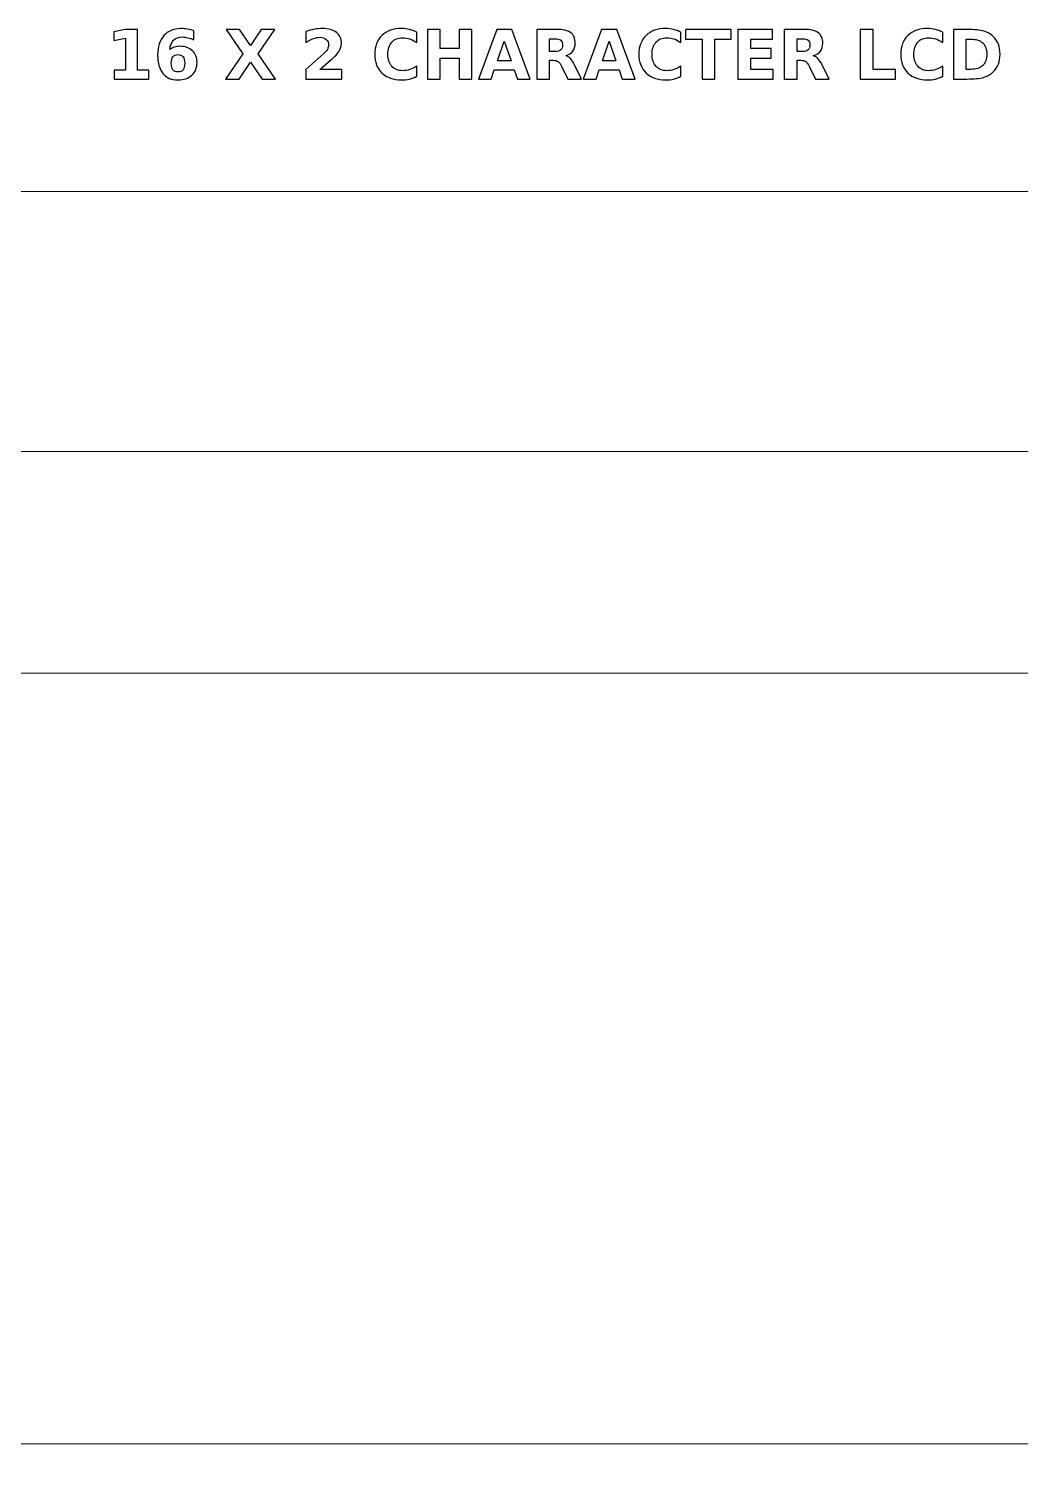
# Model space of a CAD drawing. Header units: centimetres. Extents: x -14.5 to -6.5, y -17.23 to -12.71.
# Drawn here: x -12.44 to -10.379, y -15.676 to -12.712 of the extents above; entities that cross this region are included whole.
import ezdxf

# ---------------------------------------------------------------- set-up
doc = ezdxf.new("R2010")
doc.units = ezdxf.units.CM
doc.header["$MEASUREMENT"] = 0
doc.layers.add('Layer 1', color=7, linetype='Continuous')

msp = doc.modelspace()

# ---------------------------------------------------------------- linework, layer by layer
at = {"layer": 'Layer 1', "color": 250}
for points, knots in [([(-12.26189, -12.7984), (-12.26189, -12.7984), (-12.23846, -12.7984), (-12.23846, -12.7984), (-12.23846, -12.7984), (-12.23846, -12.7984), (-12.23846, -12.73191), (-12.23846, -12.73191), (-12.23846, -12.73191), (-12.23846, -12.73191), (-12.2625, -12.73688), (-12.2625, -12.73688), (-12.2625, -12.73688), (-12.2625, -12.73688), (-12.2625, -12.71881), (-12.2625, -12.71881), (-12.2625, -12.71881), (-12.2625, -12.71881), (-12.2386, -12.71385), (-12.2386, -12.71385), (-12.2386, -12.71385), (-12.2386, -12.71385), (-12.21339, -12.71385), (-12.21339, -12.71385), (-12.21339, -12.71385), (-12.21339, -12.71385), (-12.21339, -12.7984), (-12.21339, -12.7984), (-12.21339, -12.7984), (-12.21339, -12.7984), (-12.18997, -12.7984), (-12.18997, -12.7984), (-12.18997, -12.7984), (-12.18997, -12.7984), (-12.18997, -12.81672), (-12.18997, -12.81672), (-12.18997, -12.81672), (-12.18997, -12.81672), (-12.26189, -12.81672), (-12.26189, -12.81672), (-12.26189, -12.81672), (-12.26189, -12.81672), (-12.26189, -12.7984), (-12.26189, -12.7984)], [0, 0, 0, 0, 0.0909091, 0.0909091, 0.0909091, 0.0909091, 0.1818182, 0.1818182, 0.1818182, 0.1818182, 0.2727273, 0.2727273, 0.2727273, 0.2727273, 0.3636364, 0.3636364, 0.3636364, 0.3636364, 0.4545455, 0.4545455, 0.4545455, 0.4545455, 0.5454545, 0.5454545, 0.5454545, 0.5454545, 0.6363636, 0.6363636, 0.6363636, 0.6363636, 0.7272727, 0.7272727, 0.7272727, 0.7272727, 0.8181818, 0.8181818, 0.8181818, 0.8181818, 0.9090909, 0.9090909, 0.9090909, 0.9090909, 1, 1, 1, 1]), ([(-12.09639, -12.71653), (-12.09639, -12.71653), (-12.09639, -12.73556), (-12.09639, -12.73556), (-12.09639, -12.73556), (-12.10076, -12.73349), (-12.10485, -12.73196), (-12.10871, -12.73097), (-12.10871, -12.73097), (-12.11257, -12.72998), (-12.11635, -12.72949), (-12.12002, -12.72949), (-12.12002, -12.72949), (-12.12793, -12.72949), (-12.13406, -12.73168), (-12.13848, -12.73608), (-12.13848, -12.73608), (-12.14288, -12.74045), (-12.14547, -12.74696), (-12.1462, -12.7556), (-12.1462, -12.7556), (-12.14317, -12.75336), (-12.13987, -12.75167), (-12.13634, -12.75054), (-12.13634, -12.75054), (-12.13282, -12.74941), (-12.12896, -12.74885), (-12.12477, -12.74885), (-12.12477, -12.74885), (-12.11426, -12.74885), (-12.10577, -12.75193), (-12.09933, -12.75809), (-12.09933, -12.75809), (-12.09286, -12.76423), (-12.08964, -12.77229), (-12.08964, -12.78227), (-12.08964, -12.78227), (-12.08964, -12.7933), (-12.09324, -12.80212), (-12.10046, -12.80877), (-12.10046, -12.80877), (-12.10765, -12.8154), (-12.11734, -12.81872), (-12.12945, -12.81872), (-12.12945, -12.81872), (-12.14281, -12.81872), (-12.15316, -12.8142), (-12.1605, -12.80517), (-12.1605, -12.80517), (-12.16781, -12.79616), (-12.17148, -12.78335), (-12.17148, -12.76677), (-12.17148, -12.76677), (-12.17148, -12.74979), (-12.1672, -12.73643), (-12.15864, -12.72672), (-12.15864, -12.72672), (-12.15006, -12.717), (-12.13832, -12.71213), (-12.12339, -12.71213), (-12.12339, -12.71213), (-12.11866, -12.71213), (-12.11407, -12.71251), (-12.1096, -12.71324), (-12.1096, -12.71324), (-12.10516, -12.71397), (-12.10076, -12.71507), (-12.09639, -12.71653)], [0, 0, 0, 0, 0.0588235, 0.0588235, 0.0588235, 0.0588235, 0.1176471, 0.1176471, 0.1176471, 0.1176471, 0.1764706, 0.1764706, 0.1764706, 0.1764706, 0.2352941, 0.2352941, 0.2352941, 0.2352941, 0.2941176, 0.2941176, 0.2941176, 0.2941176, 0.3529412, 0.3529412, 0.3529412, 0.3529412, 0.4117647, 0.4117647, 0.4117647, 0.4117647, 0.4705882, 0.4705882, 0.4705882, 0.4705882, 0.5294118, 0.5294118, 0.5294118, 0.5294118, 0.5882353, 0.5882353, 0.5882353, 0.5882353, 0.6470588, 0.6470588, 0.6470588, 0.6470588, 0.7058824, 0.7058824, 0.7058824, 0.7058824, 0.7647059, 0.7647059, 0.7647059, 0.7647059, 0.8235294, 0.8235294, 0.8235294, 0.8235294, 0.8823529, 0.8823529, 0.8823529, 0.8823529, 0.9411765, 0.9411765, 0.9411765, 0.9411765, 1, 1, 1, 1]), ([(-11.96264, -12.76423), (-11.96264, -12.76423), (-11.92694, -12.81672), (-11.92694, -12.81672), (-11.92694, -12.81672), (-11.92694, -12.81672), (-11.95457, -12.81672), (-11.95457, -12.81672), (-11.95457, -12.81672), (-11.95457, -12.81672), (-11.97861, -12.78158), (-11.97861, -12.78158), (-11.97861, -12.78158), (-11.97861, -12.78158), (-12.00245, -12.81672), (-12.00245, -12.81672), (-12.00245, -12.81672), (-12.00245, -12.81672), (-12.03023, -12.81672), (-12.03023, -12.81672), (-12.03023, -12.81672), (-12.03023, -12.81672), (-11.99453, -12.76423), (-11.99453, -12.76423), (-11.99453, -12.76423), (-11.99453, -12.76423), (-12.02884, -12.71385), (-12.02884, -12.71385), (-12.02884, -12.71385), (-12.02884, -12.71385), (-12.00114, -12.71385), (-12.00114, -12.71385), (-12.00114, -12.71385), (-12.00114, -12.71385), (-11.97861, -12.74699), (-11.97861, -12.74699), (-11.97861, -12.74699), (-11.97861, -12.74699), (-11.95615, -12.71385), (-11.95615, -12.71385), (-11.95615, -12.71385), (-11.95615, -12.71385), (-11.92832, -12.71385), (-11.92832, -12.71385), (-11.92832, -12.71385), (-11.92832, -12.71385), (-11.96264, -12.76423), (-11.96264, -12.76423)], [0, 0, 0, 0, 0.0833333, 0.0833333, 0.0833333, 0.0833333, 0.1666667, 0.1666667, 0.1666667, 0.1666667, 0.25, 0.25, 0.25, 0.25, 0.3333333, 0.3333333, 0.3333333, 0.3333333, 0.4166667, 0.4166667, 0.4166667, 0.4166667, 0.5, 0.5, 0.5, 0.5, 0.5833333, 0.5833333, 0.5833333, 0.5833333, 0.6666667, 0.6666667, 0.6666667, 0.6666667, 0.75, 0.75, 0.75, 0.75, 0.8333333, 0.8333333, 0.8333333, 0.8333333, 0.9166667, 0.9166667, 0.9166667, 0.9166667, 1, 1, 1, 1]), ([(-11.83432, -12.79722), (-11.83432, -12.79722), (-11.78904, -12.79722), (-11.78904, -12.79722), (-11.78904, -12.79722), (-11.78904, -12.79722), (-11.78904, -12.81672), (-11.78904, -12.81672), (-11.78904, -12.81672), (-11.78904, -12.81672), (-11.86381, -12.81672), (-11.86381, -12.81672), (-11.86381, -12.81672), (-11.86381, -12.81672), (-11.86381, -12.79722), (-11.86381, -12.79722), (-11.86381, -12.79722), (-11.86381, -12.79722), (-11.82625, -12.76409), (-11.82625, -12.76409), (-11.82625, -12.76409), (-11.82289, -12.76105), (-11.82042, -12.75809), (-11.81882, -12.7552), (-11.81882, -12.7552), (-11.8172, -12.7523), (-11.8164, -12.74929), (-11.8164, -12.74616), (-11.8164, -12.74616), (-11.8164, -12.74134), (-11.81802, -12.73746), (-11.82126, -12.73452), (-11.82126, -12.73452), (-11.82449, -12.73158), (-11.82879, -12.73013), (-11.83418, -12.73013), (-11.83418, -12.73013), (-11.83831, -12.73013), (-11.84283, -12.73102), (-11.84775, -12.73278), (-11.84775, -12.73278), (-11.85266, -12.73455), (-11.85793, -12.73718), (-11.86353, -12.74066), (-11.86353, -12.74066), (-11.86353, -12.74066), (-11.86353, -12.71806), (-11.86353, -12.71806), (-11.86353, -12.71806), (-11.85755, -12.71609), (-11.85165, -12.71458), (-11.84582, -12.71355), (-11.84582, -12.71355), (-11.83998, -12.71251), (-11.83427, -12.71199), (-11.82865, -12.71199), (-11.82865, -12.71199), (-11.81635, -12.71199), (-11.80678, -12.7147), (-11.79996, -12.72013), (-11.79996, -12.72013), (-11.79314, -12.72554), (-11.78973, -12.73309), (-11.78973, -12.7428), (-11.78973, -12.7428), (-11.78973, -12.7484), (-11.79118, -12.75362), (-11.79408, -12.75847), (-11.79408, -12.75847), (-11.79697, -12.76331), (-11.80306, -12.7698), (-11.81233, -12.77794), (-11.81233, -12.77794), (-11.81233, -12.77794), (-11.83432, -12.79722), (-11.83432, -12.79722)], [0, 0, 0, 0, 0.0526316, 0.0526316, 0.0526316, 0.0526316, 0.1052632, 0.1052632, 0.1052632, 0.1052632, 0.1578947, 0.1578947, 0.1578947, 0.1578947, 0.2105263, 0.2105263, 0.2105263, 0.2105263, 0.2631579, 0.2631579, 0.2631579, 0.2631579, 0.3157895, 0.3157895, 0.3157895, 0.3157895, 0.3684211, 0.3684211, 0.3684211, 0.3684211, 0.4210526, 0.4210526, 0.4210526, 0.4210526, 0.4736842, 0.4736842, 0.4736842, 0.4736842, 0.5263158, 0.5263158, 0.5263158, 0.5263158, 0.5789474, 0.5789474, 0.5789474, 0.5789474, 0.6315789, 0.6315789, 0.6315789, 0.6315789, 0.6842105, 0.6842105, 0.6842105, 0.6842105, 0.7368421, 0.7368421, 0.7368421, 0.7368421, 0.7894737, 0.7894737, 0.7894737, 0.7894737, 0.8421053, 0.8421053, 0.8421053, 0.8421053, 0.8947368, 0.8947368, 0.8947368, 0.8947368, 0.9473684, 0.9473684, 0.9473684, 0.9473684, 1, 1, 1, 1]), ([(-11.63312, -12.81108), (-11.63798, -12.81359), (-11.64306, -12.8155), (-11.64836, -12.81679), (-11.64836, -12.81679), (-11.65362, -12.81808), (-11.65915, -12.81872), (-11.66489, -12.81872), (-11.66489, -12.81872), (-11.68201, -12.81872), (-11.69558, -12.81392), (-11.7056, -12.80435), (-11.7056, -12.80435), (-11.71562, -12.79478), (-11.72063, -12.7818), (-11.72063, -12.76538), (-11.72063, -12.76538), (-11.72063, -12.74894), (-11.71562, -12.73593), (-11.7056, -12.72636), (-11.7056, -12.72636), (-11.69558, -12.71679), (-11.68201, -12.71199), (-11.66489, -12.71199), (-11.66489, -12.71199), (-11.65915, -12.71199), (-11.65362, -12.71263), (-11.64836, -12.71392), (-11.64836, -12.71392), (-11.64306, -12.71521), (-11.63798, -12.71712), (-11.63312, -12.71964), (-11.63312, -12.71964), (-11.63312, -12.71964), (-11.63312, -12.74092), (-11.63312, -12.74092), (-11.63312, -12.74092), (-11.63803, -12.73756), (-11.64288, -12.73511), (-11.64765, -12.73356), (-11.64765, -12.73356), (-11.65242, -12.73198), (-11.65746, -12.73121), (-11.66275, -12.73121), (-11.66275, -12.73121), (-11.6722, -12.73121), (-11.67966, -12.73424), (-11.68507, -12.74031), (-11.68507, -12.74031), (-11.6905, -12.74638), (-11.69321, -12.75473), (-11.69321, -12.76538), (-11.69321, -12.76538), (-11.69321, -12.77601), (-11.6905, -12.78434), (-11.68507, -12.7904), (-11.68507, -12.7904), (-11.67966, -12.79647), (-11.6722, -12.7995), (-11.66275, -12.7995), (-11.66275, -12.7995), (-11.65746, -12.7995), (-11.65242, -12.79873), (-11.64765, -12.79715), (-11.64765, -12.79715), (-11.64288, -12.7956), (-11.63803, -12.79315), (-11.63312, -12.78979), (-11.63312, -12.78979), (-11.63312, -12.78979), (-11.63312, -12.81108), (-11.63312, -12.81108)], [0, 0, 0, 0, 0.0555556, 0.0555556, 0.0555556, 0.0555556, 0.1111111, 0.1111111, 0.1111111, 0.1111111, 0.1666667, 0.1666667, 0.1666667, 0.1666667, 0.2222222, 0.2222222, 0.2222222, 0.2222222, 0.2777778, 0.2777778, 0.2777778, 0.2777778, 0.3333333, 0.3333333, 0.3333333, 0.3333333, 0.3888889, 0.3888889, 0.3888889, 0.3888889, 0.4444444, 0.4444444, 0.4444444, 0.4444444, 0.5, 0.5, 0.5, 0.5, 0.5555556, 0.5555556, 0.5555556, 0.5555556, 0.6111111, 0.6111111, 0.6111111, 0.6111111, 0.6666667, 0.6666667, 0.6666667, 0.6666667, 0.7222222, 0.7222222, 0.7222222, 0.7222222, 0.7777778, 0.7777778, 0.7777778, 0.7777778, 0.8333333, 0.8333333, 0.8333333, 0.8333333, 0.8888889, 0.8888889, 0.8888889, 0.8888889, 0.9444444, 0.9444444, 0.9444444, 0.9444444, 1, 1, 1, 1]), ([(-11.61115, -12.71385), (-11.61115, -12.71385), (-11.58462, -12.71385), (-11.58462, -12.71385), (-11.58462, -12.71385), (-11.58462, -12.71385), (-11.58462, -12.75306), (-11.58462, -12.75306), (-11.58462, -12.75306), (-11.58462, -12.75306), (-11.54549, -12.75306), (-11.54549, -12.75306), (-11.54549, -12.75306), (-11.54549, -12.75306), (-11.54549, -12.71385), (-11.54549, -12.71385), (-11.54549, -12.71385), (-11.54549, -12.71385), (-11.51896, -12.71385), (-11.51896, -12.71385), (-11.51896, -12.71385), (-11.51896, -12.71385), (-11.51896, -12.81672), (-11.51896, -12.81672), (-11.51896, -12.81672), (-11.51896, -12.81672), (-11.54549, -12.81672), (-11.54549, -12.81672), (-11.54549, -12.81672), (-11.54549, -12.81672), (-11.54549, -12.77312), (-11.54549, -12.77312), (-11.54549, -12.77312), (-11.54549, -12.77312), (-11.58462, -12.77312), (-11.58462, -12.77312), (-11.58462, -12.77312), (-11.58462, -12.77312), (-11.58462, -12.81672), (-11.58462, -12.81672), (-11.58462, -12.81672), (-11.58462, -12.81672), (-11.61115, -12.81672), (-11.61115, -12.81672), (-11.61115, -12.81672), (-11.61115, -12.81672), (-11.61115, -12.71385), (-11.61115, -12.71385)], [0, 0, 0, 0, 0.0833333, 0.0833333, 0.0833333, 0.0833333, 0.1666667, 0.1666667, 0.1666667, 0.1666667, 0.25, 0.25, 0.25, 0.25, 0.3333333, 0.3333333, 0.3333333, 0.3333333, 0.4166667, 0.4166667, 0.4166667, 0.4166667, 0.5, 0.5, 0.5, 0.5, 0.5833333, 0.5833333, 0.5833333, 0.5833333, 0.6666667, 0.6666667, 0.6666667, 0.6666667, 0.75, 0.75, 0.75, 0.75, 0.8333333, 0.8333333, 0.8333333, 0.8333333, 0.9166667, 0.9166667, 0.9166667, 0.9166667, 1, 1, 1, 1]), ([(-11.43064, -12.798), (-11.43064, -12.798), (-11.47213, -12.798), (-11.47213, -12.798), (-11.47213, -12.798), (-11.47213, -12.798), (-11.47867, -12.81672), (-11.47867, -12.81672), (-11.47867, -12.81672), (-11.47867, -12.81672), (-11.50534, -12.81672), (-11.50534, -12.81672), (-11.50534, -12.81672), (-11.50534, -12.81672), (-11.46724, -12.71385), (-11.46724, -12.71385), (-11.46724, -12.71385), (-11.46724, -12.71385), (-11.43561, -12.71385), (-11.43561, -12.71385), (-11.43561, -12.71385), (-11.43561, -12.71385), (-11.39751, -12.81672), (-11.39751, -12.81672), (-11.39751, -12.81672), (-11.39751, -12.81672), (-11.42418, -12.81672), (-11.42418, -12.81672), (-11.42418, -12.81672), (-11.42418, -12.81672), (-11.43064, -12.798), (-11.43064, -12.798)], [0, 0, 0, 0, 0.125, 0.125, 0.125, 0.125, 0.25, 0.25, 0.25, 0.25, 0.375, 0.375, 0.375, 0.375, 0.5, 0.5, 0.5, 0.5, 0.625, 0.625, 0.625, 0.625, 0.75, 0.75, 0.75, 0.75, 0.875, 0.875, 0.875, 0.875, 1, 1, 1, 1]), ([(-11.35731, -12.7778), (-11.35731, -12.7778), (-11.35731, -12.81672), (-11.35731, -12.81672), (-11.35731, -12.81672), (-11.35731, -12.81672), (-11.38384, -12.81672), (-11.38384, -12.81672), (-11.38384, -12.81672), (-11.38384, -12.81672), (-11.38384, -12.71385), (-11.38384, -12.71385), (-11.38384, -12.71385), (-11.38384, -12.71385), (-11.34332, -12.71385), (-11.34332, -12.71385), (-11.34332, -12.71385), (-11.32977, -12.71385), (-11.31982, -12.71613), (-11.31352, -12.72067), (-11.31352, -12.72067), (-11.3072, -12.72521), (-11.30404, -12.73241), (-11.30404, -12.74224), (-11.30404, -12.74224), (-11.30404, -12.74903), (-11.30569, -12.75463), (-11.30896, -12.75898), (-11.30896, -12.75898), (-11.31225, -12.76336), (-11.31721, -12.76658), (-11.32382, -12.76863), (-11.32382, -12.76863), (-11.3202, -12.76947), (-11.31693, -12.77133), (-11.31406, -12.77425), (-11.31406, -12.77425), (-11.31119, -12.77716), (-11.3083, -12.78158), (-11.30536, -12.78751), (-11.30536, -12.78751), (-11.30536, -12.78751), (-11.29094, -12.81672), (-11.29094, -12.81672), (-11.29094, -12.81672), (-11.29094, -12.81672), (-11.31921, -12.81672), (-11.31921, -12.81672), (-11.31921, -12.81672), (-11.31921, -12.81672), (-11.33175, -12.79116), (-11.33175, -12.79116), (-11.33175, -12.79116), (-11.33426, -12.78603), (-11.33683, -12.7825), (-11.33944, -12.78062), (-11.33944, -12.78062), (-11.34203, -12.77874), (-11.34548, -12.7778), (-11.34981, -12.7778), (-11.34981, -12.7778), (-11.34981, -12.7778), (-11.35731, -12.7778), (-11.35731, -12.7778)], [0, 0, 0, 0, 0.0625, 0.0625, 0.0625, 0.0625, 0.125, 0.125, 0.125, 0.125, 0.1875, 0.1875, 0.1875, 0.1875, 0.25, 0.25, 0.25, 0.25, 0.3125, 0.3125, 0.3125, 0.3125, 0.375, 0.375, 0.375, 0.375, 0.4375, 0.4375, 0.4375, 0.4375, 0.5, 0.5, 0.5, 0.5, 0.5625, 0.5625, 0.5625, 0.5625, 0.625, 0.625, 0.625, 0.625, 0.6875, 0.6875, 0.6875, 0.6875, 0.75, 0.75, 0.75, 0.75, 0.8125, 0.8125, 0.8125, 0.8125, 0.875, 0.875, 0.875, 0.875, 0.9375, 0.9375, 0.9375, 0.9375, 1, 1, 1, 1]), ([(-11.21277, -12.798), (-11.21277, -12.798), (-11.25426, -12.798), (-11.25426, -12.798), (-11.25426, -12.798), (-11.25426, -12.798), (-11.2608, -12.81672), (-11.2608, -12.81672), (-11.2608, -12.81672), (-11.2608, -12.81672), (-11.28747, -12.81672), (-11.28747, -12.81672), (-11.28747, -12.81672), (-11.28747, -12.81672), (-11.24937, -12.71385), (-11.24937, -12.71385), (-11.24937, -12.71385), (-11.24937, -12.71385), (-11.21774, -12.71385), (-11.21774, -12.71385), (-11.21774, -12.71385), (-11.21774, -12.71385), (-11.17964, -12.81672), (-11.17964, -12.81672), (-11.17964, -12.81672), (-11.17964, -12.81672), (-11.20631, -12.81672), (-11.20631, -12.81672), (-11.20631, -12.81672), (-11.20631, -12.81672), (-11.21277, -12.798), (-11.21277, -12.798)], [0, 0, 0, 0, 0.125, 0.125, 0.125, 0.125, 0.25, 0.25, 0.25, 0.25, 0.375, 0.375, 0.375, 0.375, 0.5, 0.5, 0.5, 0.5, 0.625, 0.625, 0.625, 0.625, 0.75, 0.75, 0.75, 0.75, 0.875, 0.875, 0.875, 0.875, 1, 1, 1, 1]), ([(-11.08439, -12.81108), (-11.08925, -12.81359), (-11.09433, -12.8155), (-11.09963, -12.81679), (-11.09963, -12.81679), (-11.10489, -12.81808), (-11.11042, -12.81872), (-11.11616, -12.81872), (-11.11616, -12.81872), (-11.13328, -12.81872), (-11.14685, -12.81392), (-11.15687, -12.80435), (-11.15687, -12.80435), (-11.16689, -12.79478), (-11.1719, -12.7818), (-11.1719, -12.76538), (-11.1719, -12.76538), (-11.1719, -12.74894), (-11.16689, -12.73593), (-11.15687, -12.72636), (-11.15687, -12.72636), (-11.14685, -12.71679), (-11.13328, -12.71199), (-11.11616, -12.71199), (-11.11616, -12.71199), (-11.11042, -12.71199), (-11.10489, -12.71263), (-11.09963, -12.71392), (-11.09963, -12.71392), (-11.09433, -12.71521), (-11.08925, -12.71712), (-11.08439, -12.71964), (-11.08439, -12.71964), (-11.08439, -12.71964), (-11.08439, -12.74092), (-11.08439, -12.74092), (-11.08439, -12.74092), (-11.0893, -12.73756), (-11.09415, -12.73511), (-11.09892, -12.73356), (-11.09892, -12.73356), (-11.10369, -12.73198), (-11.10873, -12.73121), (-11.11402, -12.73121), (-11.11402, -12.73121), (-11.12347, -12.73121), (-11.13093, -12.73424), (-11.13634, -12.74031), (-11.13634, -12.74031), (-11.14177, -12.74638), (-11.14448, -12.75473), (-11.14448, -12.76538), (-11.14448, -12.76538), (-11.14448, -12.77601), (-11.14177, -12.78434), (-11.13634, -12.7904), (-11.13634, -12.7904), (-11.13093, -12.79647), (-11.12347, -12.7995), (-11.11402, -12.7995), (-11.11402, -12.7995), (-11.10873, -12.7995), (-11.10369, -12.79873), (-11.09892, -12.79715), (-11.09892, -12.79715), (-11.09415, -12.7956), (-11.0893, -12.79315), (-11.08439, -12.78979), (-11.08439, -12.78979), (-11.08439, -12.78979), (-11.08439, -12.81108), (-11.08439, -12.81108)], [0, 0, 0, 0, 0.0555556, 0.0555556, 0.0555556, 0.0555556, 0.1111111, 0.1111111, 0.1111111, 0.1111111, 0.1666667, 0.1666667, 0.1666667, 0.1666667, 0.2222222, 0.2222222, 0.2222222, 0.2222222, 0.2777778, 0.2777778, 0.2777778, 0.2777778, 0.3333333, 0.3333333, 0.3333333, 0.3333333, 0.3888889, 0.3888889, 0.3888889, 0.3888889, 0.4444444, 0.4444444, 0.4444444, 0.4444444, 0.5, 0.5, 0.5, 0.5, 0.5555556, 0.5555556, 0.5555556, 0.5555556, 0.6111111, 0.6111111, 0.6111111, 0.6111111, 0.6666667, 0.6666667, 0.6666667, 0.6666667, 0.7222222, 0.7222222, 0.7222222, 0.7222222, 0.7777778, 0.7777778, 0.7777778, 0.7777778, 0.8333333, 0.8333333, 0.8333333, 0.8333333, 0.8888889, 0.8888889, 0.8888889, 0.8888889, 0.9444444, 0.9444444, 0.9444444, 0.9444444, 1, 1, 1, 1]), ([(-11.0747, -12.71385), (-11.0747, -12.71385), (-10.9799, -12.71385), (-10.9799, -12.71385), (-10.9799, -12.71385), (-10.9799, -12.71385), (-10.9799, -12.73391), (-10.9799, -12.73391), (-10.9799, -12.73391), (-10.9799, -12.73391), (-11.014, -12.73391), (-11.014, -12.73391), (-11.014, -12.73391), (-11.014, -12.73391), (-11.014, -12.81672), (-11.014, -12.81672), (-11.014, -12.81672), (-11.014, -12.81672), (-11.04053, -12.81672), (-11.04053, -12.81672), (-11.04053, -12.81672), (-11.04053, -12.81672), (-11.04053, -12.73391), (-11.04053, -12.73391), (-11.04053, -12.73391), (-11.04053, -12.73391), (-11.0747, -12.73391), (-11.0747, -12.73391), (-11.0747, -12.73391), (-11.0747, -12.73391), (-11.0747, -12.71385), (-11.0747, -12.71385)], [0, 0, 0, 0, 0.125, 0.125, 0.125, 0.125, 0.25, 0.25, 0.25, 0.25, 0.375, 0.375, 0.375, 0.375, 0.5, 0.5, 0.5, 0.5, 0.625, 0.625, 0.625, 0.625, 0.75, 0.75, 0.75, 0.75, 0.875, 0.875, 0.875, 0.875, 1, 1, 1, 1]), ([(-10.96616, -12.71385), (-10.96616, -12.71385), (-10.89457, -12.71385), (-10.89457, -12.71385), (-10.89457, -12.71385), (-10.89457, -12.71385), (-10.89457, -12.73391), (-10.89457, -12.73391), (-10.89457, -12.73391), (-10.89457, -12.73391), (-10.93963, -12.73391), (-10.93963, -12.73391), (-10.93963, -12.73391), (-10.93963, -12.73391), (-10.93963, -12.75306), (-10.93963, -12.75306), (-10.93963, -12.75306), (-10.93963, -12.75306), (-10.89728, -12.75306), (-10.89728, -12.75306), (-10.89728, -12.75306), (-10.89728, -12.75306), (-10.89728, -12.77312), (-10.89728, -12.77312), (-10.89728, -12.77312), (-10.89728, -12.77312), (-10.93963, -12.77312), (-10.93963, -12.77312), (-10.93963, -12.77312), (-10.93963, -12.77312), (-10.93963, -12.79666), (-10.93963, -12.79666), (-10.93963, -12.79666), (-10.93963, -12.79666), (-10.89307, -12.79666), (-10.89307, -12.79666), (-10.89307, -12.79666), (-10.89307, -12.79666), (-10.89307, -12.81672), (-10.89307, -12.81672), (-10.89307, -12.81672), (-10.89307, -12.81672), (-10.96616, -12.81672), (-10.96616, -12.81672), (-10.96616, -12.81672), (-10.96616, -12.81672), (-10.96616, -12.71385), (-10.96616, -12.71385)], [0, 0, 0, 0, 0.0833333, 0.0833333, 0.0833333, 0.0833333, 0.1666667, 0.1666667, 0.1666667, 0.1666667, 0.25, 0.25, 0.25, 0.25, 0.3333333, 0.3333333, 0.3333333, 0.3333333, 0.4166667, 0.4166667, 0.4166667, 0.4166667, 0.5, 0.5, 0.5, 0.5, 0.5833333, 0.5833333, 0.5833333, 0.5833333, 0.6666667, 0.6666667, 0.6666667, 0.6666667, 0.75, 0.75, 0.75, 0.75, 0.8333333, 0.8333333, 0.8333333, 0.8333333, 0.9166667, 0.9166667, 0.9166667, 0.9166667, 1, 1, 1, 1]), ([(-10.84323, -12.7778), (-10.84323, -12.7778), (-10.84323, -12.81672), (-10.84323, -12.81672), (-10.84323, -12.81672), (-10.84323, -12.81672), (-10.86976, -12.81672), (-10.86976, -12.81672), (-10.86976, -12.81672), (-10.86976, -12.81672), (-10.86976, -12.71385), (-10.86976, -12.71385), (-10.86976, -12.71385), (-10.86976, -12.71385), (-10.82924, -12.71385), (-10.82924, -12.71385), (-10.82924, -12.71385), (-10.81569, -12.71385), (-10.80574, -12.71613), (-10.79944, -12.72067), (-10.79944, -12.72067), (-10.79312, -12.72521), (-10.78996, -12.73241), (-10.78996, -12.74224), (-10.78996, -12.74224), (-10.78996, -12.74903), (-10.79161, -12.75463), (-10.79488, -12.75898), (-10.79488, -12.75898), (-10.79817, -12.76336), (-10.80313, -12.76658), (-10.80974, -12.76863), (-10.80974, -12.76863), (-10.80612, -12.76947), (-10.80285, -12.77133), (-10.79998, -12.77425), (-10.79998, -12.77425), (-10.79711, -12.77716), (-10.79422, -12.78158), (-10.79128, -12.78751), (-10.79128, -12.78751), (-10.79128, -12.78751), (-10.77686, -12.81672), (-10.77686, -12.81672), (-10.77686, -12.81672), (-10.77686, -12.81672), (-10.80513, -12.81672), (-10.80513, -12.81672), (-10.80513, -12.81672), (-10.80513, -12.81672), (-10.81767, -12.79116), (-10.81767, -12.79116), (-10.81767, -12.79116), (-10.82018, -12.78603), (-10.82275, -12.7825), (-10.82536, -12.78062), (-10.82536, -12.78062), (-10.82795, -12.77874), (-10.8314, -12.7778), (-10.83573, -12.7778), (-10.83573, -12.7778), (-10.83573, -12.7778), (-10.84323, -12.7778), (-10.84323, -12.7778)], [0, 0, 0, 0, 0.0625, 0.0625, 0.0625, 0.0625, 0.125, 0.125, 0.125, 0.125, 0.1875, 0.1875, 0.1875, 0.1875, 0.25, 0.25, 0.25, 0.25, 0.3125, 0.3125, 0.3125, 0.3125, 0.375, 0.375, 0.375, 0.375, 0.4375, 0.4375, 0.4375, 0.4375, 0.5, 0.5, 0.5, 0.5, 0.5625, 0.5625, 0.5625, 0.5625, 0.625, 0.625, 0.625, 0.625, 0.6875, 0.6875, 0.6875, 0.6875, 0.75, 0.75, 0.75, 0.75, 0.8125, 0.8125, 0.8125, 0.8125, 0.875, 0.875, 0.875, 0.875, 0.9375, 0.9375, 0.9375, 0.9375, 1, 1, 1, 1]), ([(-10.71198, -12.71385), (-10.71198, -12.71385), (-10.68545, -12.71385), (-10.68545, -12.71385), (-10.68545, -12.71385), (-10.68545, -12.71385), (-10.68545, -12.79666), (-10.68545, -12.79666), (-10.68545, -12.79666), (-10.68545, -12.79666), (-10.63889, -12.79666), (-10.63889, -12.79666), (-10.63889, -12.79666), (-10.63889, -12.79666), (-10.63889, -12.81672), (-10.63889, -12.81672), (-10.63889, -12.81672), (-10.63889, -12.81672), (-10.71198, -12.81672), (-10.71198, -12.81672), (-10.71198, -12.81672), (-10.71198, -12.81672), (-10.71198, -12.71385), (-10.71198, -12.71385)], [0, 0, 0, 0, 0.1666667, 0.1666667, 0.1666667, 0.1666667, 0.3333333, 0.3333333, 0.3333333, 0.3333333, 0.5, 0.5, 0.5, 0.5, 0.6666667, 0.6666667, 0.6666667, 0.6666667, 0.8333333, 0.8333333, 0.8333333, 0.8333333, 1, 1, 1, 1]), ([(-10.54049, -12.81108), (-10.54535, -12.81359), (-10.55043, -12.8155), (-10.55573, -12.81679), (-10.55573, -12.81679), (-10.56099, -12.81808), (-10.56652, -12.81872), (-10.57226, -12.81872), (-10.57226, -12.81872), (-10.58938, -12.81872), (-10.60295, -12.81392), (-10.61297, -12.80435), (-10.61297, -12.80435), (-10.62299, -12.79478), (-10.628, -12.7818), (-10.628, -12.76538), (-10.628, -12.76538), (-10.628, -12.74894), (-10.62299, -12.73593), (-10.61297, -12.72636), (-10.61297, -12.72636), (-10.60295, -12.71679), (-10.58938, -12.71199), (-10.57226, -12.71199), (-10.57226, -12.71199), (-10.56652, -12.71199), (-10.56099, -12.71263), (-10.55573, -12.71392), (-10.55573, -12.71392), (-10.55043, -12.71521), (-10.54535, -12.71712), (-10.54049, -12.71964), (-10.54049, -12.71964), (-10.54049, -12.71964), (-10.54049, -12.74092), (-10.54049, -12.74092), (-10.54049, -12.74092), (-10.5454, -12.73756), (-10.55025, -12.73511), (-10.55502, -12.73356), (-10.55502, -12.73356), (-10.55979, -12.73198), (-10.56483, -12.73121), (-10.57012, -12.73121), (-10.57012, -12.73121), (-10.57957, -12.73121), (-10.58703, -12.73424), (-10.59244, -12.74031), (-10.59244, -12.74031), (-10.59787, -12.74638), (-10.60058, -12.75473), (-10.60058, -12.76538), (-10.60058, -12.76538), (-10.60058, -12.77601), (-10.59787, -12.78434), (-10.59244, -12.7904), (-10.59244, -12.7904), (-10.58703, -12.79647), (-10.57957, -12.7995), (-10.57012, -12.7995), (-10.57012, -12.7995), (-10.56483, -12.7995), (-10.55979, -12.79873), (-10.55502, -12.79715), (-10.55502, -12.79715), (-10.55025, -12.7956), (-10.5454, -12.79315), (-10.54049, -12.78979), (-10.54049, -12.78979), (-10.54049, -12.78979), (-10.54049, -12.81108), (-10.54049, -12.81108)], [0, 0, 0, 0, 0.0555556, 0.0555556, 0.0555556, 0.0555556, 0.1111111, 0.1111111, 0.1111111, 0.1111111, 0.1666667, 0.1666667, 0.1666667, 0.1666667, 0.2222222, 0.2222222, 0.2222222, 0.2222222, 0.2777778, 0.2777778, 0.2777778, 0.2777778, 0.3333333, 0.3333333, 0.3333333, 0.3333333, 0.3888889, 0.3888889, 0.3888889, 0.3888889, 0.4444444, 0.4444444, 0.4444444, 0.4444444, 0.5, 0.5, 0.5, 0.5, 0.5555556, 0.5555556, 0.5555556, 0.5555556, 0.6111111, 0.6111111, 0.6111111, 0.6111111, 0.6666667, 0.6666667, 0.6666667, 0.6666667, 0.7222222, 0.7222222, 0.7222222, 0.7222222, 0.7777778, 0.7777778, 0.7777778, 0.7777778, 0.8333333, 0.8333333, 0.8333333, 0.8333333, 0.8888889, 0.8888889, 0.8888889, 0.8888889, 0.9444444, 0.9444444, 0.9444444, 0.9444444, 1, 1, 1, 1]), ([(-10.51852, -12.71385), (-10.51852, -12.71385), (-10.49053, -12.71385), (-10.49053, -12.71385), (-10.49053, -12.71385), (-10.47492, -12.71385), (-10.4633, -12.71496), (-10.45566, -12.71719), (-10.45566, -12.71719), (-10.44801, -12.71942), (-10.44145, -12.72319), (-10.43597, -12.72853), (-10.43597, -12.72853), (-10.43115, -12.73316), (-10.42758, -12.73852), (-10.42522, -12.74459), (-10.42522, -12.74459), (-10.4229, -12.75063), (-10.42172, -12.7575), (-10.42172, -12.76519), (-10.42172, -12.76519), (-10.42172, -12.77295), (-10.4229, -12.77987), (-10.42522, -12.78596), (-10.42522, -12.78596), (-10.42758, -12.79205), (-10.43115, -12.79741), (-10.43597, -12.80204), (-10.43597, -12.80204), (-10.4415, -12.80738), (-10.44811, -12.81115), (-10.45582, -12.81338), (-10.45582, -12.81338), (-10.46354, -12.81561), (-10.47511, -12.81672), (-10.49053, -12.81672), (-10.49053, -12.81672), (-10.49053, -12.81672), (-10.51852, -12.81672), (-10.51852, -12.81672), (-10.51852, -12.81672), (-10.51852, -12.81672), (-10.51852, -12.71385), (-10.51852, -12.71385)], [0, 0, 0, 0, 0.0909091, 0.0909091, 0.0909091, 0.0909091, 0.1818182, 0.1818182, 0.1818182, 0.1818182, 0.2727273, 0.2727273, 0.2727273, 0.2727273, 0.3636364, 0.3636364, 0.3636364, 0.3636364, 0.4545455, 0.4545455, 0.4545455, 0.4545455, 0.5454545, 0.5454545, 0.5454545, 0.5454545, 0.6363636, 0.6363636, 0.6363636, 0.6363636, 0.7272727, 0.7272727, 0.7272727, 0.7272727, 0.8181818, 0.8181818, 0.8181818, 0.8181818, 0.9090909, 0.9090909, 0.9090909, 0.9090909, 1, 1, 1, 1]), ([(-11.46552, -12.7789), (-11.46552, -12.7789), (-11.43732, -12.7789), (-11.43732, -12.7789), (-11.43732, -12.7789), (-11.43732, -12.7789), (-11.45139, -12.73798), (-11.45139, -12.73798), (-11.45139, -12.73798), (-11.45139, -12.73798), (-11.46552, -12.7789), (-11.46552, -12.7789)], [0, 0, 0, 0, 0.3333333, 0.3333333, 0.3333333, 0.3333333, 0.6666667, 0.6666667, 0.6666667, 0.6666667, 1, 1, 1, 1]), ([(-11.34614, -12.75948), (-11.34059, -12.75948), (-11.33659, -12.75844), (-11.33419, -12.75637), (-11.33419, -12.75637), (-11.33177, -12.7543), (-11.33057, -12.75089), (-11.33057, -12.74616), (-11.33057, -12.74616), (-11.33057, -12.74148), (-11.33177, -12.73812), (-11.33419, -12.7361), (-11.33419, -12.7361), (-11.33659, -12.73408), (-11.34059, -12.73307), (-11.34614, -12.73307), (-11.34614, -12.73307), (-11.34614, -12.73307), (-11.35731, -12.73307), (-11.35731, -12.73307), (-11.35731, -12.73307), (-11.35731, -12.73307), (-11.35731, -12.75948), (-11.35731, -12.75948), (-11.35731, -12.75948), (-11.35731, -12.75948), (-11.34614, -12.75948), (-11.34614, -12.75948)], [0, 0, 0, 0, 0.1428571, 0.1428571, 0.1428571, 0.1428571, 0.2857143, 0.2857143, 0.2857143, 0.2857143, 0.4285714, 0.4285714, 0.4285714, 0.4285714, 0.5714286, 0.5714286, 0.5714286, 0.5714286, 0.7142857, 0.7142857, 0.7142857, 0.7142857, 0.8571429, 0.8571429, 0.8571429, 0.8571429, 1, 1, 1, 1]), ([(-11.24765, -12.7789), (-11.24765, -12.7789), (-11.21945, -12.7789), (-11.21945, -12.7789), (-11.21945, -12.7789), (-11.21945, -12.7789), (-11.23352, -12.73798), (-11.23352, -12.73798), (-11.23352, -12.73798), (-11.23352, -12.73798), (-11.24765, -12.7789), (-11.24765, -12.7789)], [0, 0, 0, 0, 0.3333333, 0.3333333, 0.3333333, 0.3333333, 0.6666667, 0.6666667, 0.6666667, 0.6666667, 1, 1, 1, 1]), ([(-10.83206, -12.75948), (-10.82651, -12.75948), (-10.82251, -12.75844), (-10.82011, -12.75637), (-10.82011, -12.75637), (-10.81769, -12.7543), (-10.81649, -12.75089), (-10.81649, -12.74616), (-10.81649, -12.74616), (-10.81649, -12.74148), (-10.81769, -12.73812), (-10.82011, -12.7361), (-10.82011, -12.7361), (-10.82251, -12.73408), (-10.82651, -12.73307), (-10.83206, -12.73307), (-10.83206, -12.73307), (-10.83206, -12.73307), (-10.84323, -12.73307), (-10.84323, -12.73307), (-10.84323, -12.73307), (-10.84323, -12.73307), (-10.84323, -12.75948), (-10.84323, -12.75948), (-10.84323, -12.75948), (-10.84323, -12.75948), (-10.83206, -12.75948), (-10.83206, -12.75948)], [0, 0, 0, 0, 0.1428571, 0.1428571, 0.1428571, 0.1428571, 0.2857143, 0.2857143, 0.2857143, 0.2857143, 0.4285714, 0.4285714, 0.4285714, 0.4285714, 0.5714286, 0.5714286, 0.5714286, 0.5714286, 0.7142857, 0.7142857, 0.7142857, 0.7142857, 0.8571429, 0.8571429, 0.8571429, 0.8571429, 1, 1, 1, 1]), ([(-10.49199, -12.73391), (-10.49199, -12.73391), (-10.49199, -12.79666), (-10.49199, -12.79666), (-10.49199, -12.79666), (-10.49199, -12.79666), (-10.48249, -12.79666), (-10.48249, -12.79666), (-10.48249, -12.79666), (-10.47165, -12.79666), (-10.46337, -12.79398), (-10.45766, -12.78859), (-10.45766, -12.78859), (-10.45194, -12.78323), (-10.44907, -12.77542), (-10.44907, -12.76519), (-10.44907, -12.76519), (-10.44907, -12.75498), (-10.45192, -12.74722), (-10.45761, -12.74191), (-10.45761, -12.74191), (-10.4633, -12.73657), (-10.4716, -12.73391), (-10.48249, -12.73391), (-10.48249, -12.73391), (-10.48249, -12.73391), (-10.49199, -12.73391), (-10.49199, -12.73391)], [0, 0, 0, 0, 0.1428571, 0.1428571, 0.1428571, 0.1428571, 0.2857143, 0.2857143, 0.2857143, 0.2857143, 0.4285714, 0.4285714, 0.4285714, 0.4285714, 0.5714286, 0.5714286, 0.5714286, 0.5714286, 0.7142857, 0.7142857, 0.7142857, 0.7142857, 0.8571429, 0.8571429, 0.8571429, 0.8571429, 1, 1, 1, 1]), ([(-12.12917, -12.76594), (-12.13383, -12.76594), (-12.13731, -12.76745), (-12.13961, -12.77046), (-12.13961, -12.77046), (-12.14194, -12.77347), (-12.14309, -12.77799), (-12.14309, -12.78398), (-12.14309, -12.78398), (-12.14309, -12.79), (-12.14194, -12.79452), (-12.13961, -12.79753), (-12.13961, -12.79753), (-12.13731, -12.80054), (-12.13383, -12.80204), (-12.12917, -12.80204), (-12.12917, -12.80204), (-12.12449, -12.80204), (-12.12099, -12.80054), (-12.11868, -12.79753), (-12.11868, -12.79753), (-12.11635, -12.79452), (-12.1152, -12.79), (-12.1152, -12.78398), (-12.1152, -12.78398), (-12.1152, -12.77799), (-12.11635, -12.77347), (-12.11868, -12.77046), (-12.11868, -12.77046), (-12.12099, -12.76745), (-12.12449, -12.76594), (-12.12917, -12.76594)], [0, 0, 0, 0, 0.125, 0.125, 0.125, 0.125, 0.25, 0.25, 0.25, 0.25, 0.375, 0.375, 0.375, 0.375, 0.5, 0.5, 0.5, 0.5, 0.625, 0.625, 0.625, 0.625, 0.75, 0.75, 0.75, 0.75, 0.875, 0.875, 0.875, 0.875, 1, 1, 1, 1])]:
    msp.add_open_spline(points, degree=3, knots=knots, dxfattribs=at)
at = {"layer": 'Layer 1', "color": 7, "lineweight": 20}
msp.add_open_spline([(-14.50001, -13.05), (-14.50001, -13.05), (-6.50001, -13.05), (-6.50001, -13.05), (-6.50001, -13.05), (-6.50001, -13.05), (-6.50001, -16.65), (-6.50001, -16.65), (-6.50001, -16.65), (-6.50001, -16.65), (-14.50001, -16.65), (-14.50001, -16.65), (-14.50001, -16.65), (-14.50001, -16.65), (-14.50001, -13.05), (-14.50001, -13.05)], degree=3, knots=[0, 0, 0, 0, 0.25, 0.25, 0.25, 0.25, 0.5, 0.5, 0.5, 0.5, 0.75, 0.75, 0.75, 0.75, 1, 1, 1, 1], dxfattribs=at)
at = {"layer": 'Layer 1', "lineweight": 20}
for points in [[(-13.80001, -13.59), (-13.80001, -13.59), (-7.20001, -13.59), (-7.20001, -13.59), (-7.20001, -13.59), (-7.20001, -13.59), (-7.20001, -16.11), (-7.20001, -16.11), (-7.20001, -16.11), (-7.20001, -16.11), (-13.80001, -16.11), (-13.80001, -16.11), (-13.80001, -16.11), (-13.80001, -16.11), (-13.80001, -13.59), (-13.80001, -13.59)], [(-13.31051, -14.05), (-13.31051, -14.05), (-7.68951, -14.05), (-7.68951, -14.05), (-7.68951, -14.05), (-7.68951, -14.05), (-7.68951, -15.65), (-7.68951, -15.65), (-7.68951, -15.65), (-7.68951, -15.65), (-13.31051, -15.65), (-13.31051, -15.65), (-13.31051, -15.65), (-13.31051, -15.65), (-13.31051, -14.05), (-13.31051, -14.05)]]:
    msp.add_open_spline(points, degree=3, knots=[0, 0, 0, 0, 0.25, 0.25, 0.25, 0.25, 0.5, 0.5, 0.5, 0.5, 0.75, 0.75, 0.75, 0.75, 1, 1, 1, 1], dxfattribs=at)

doc.saveas('drawing.dxf')
